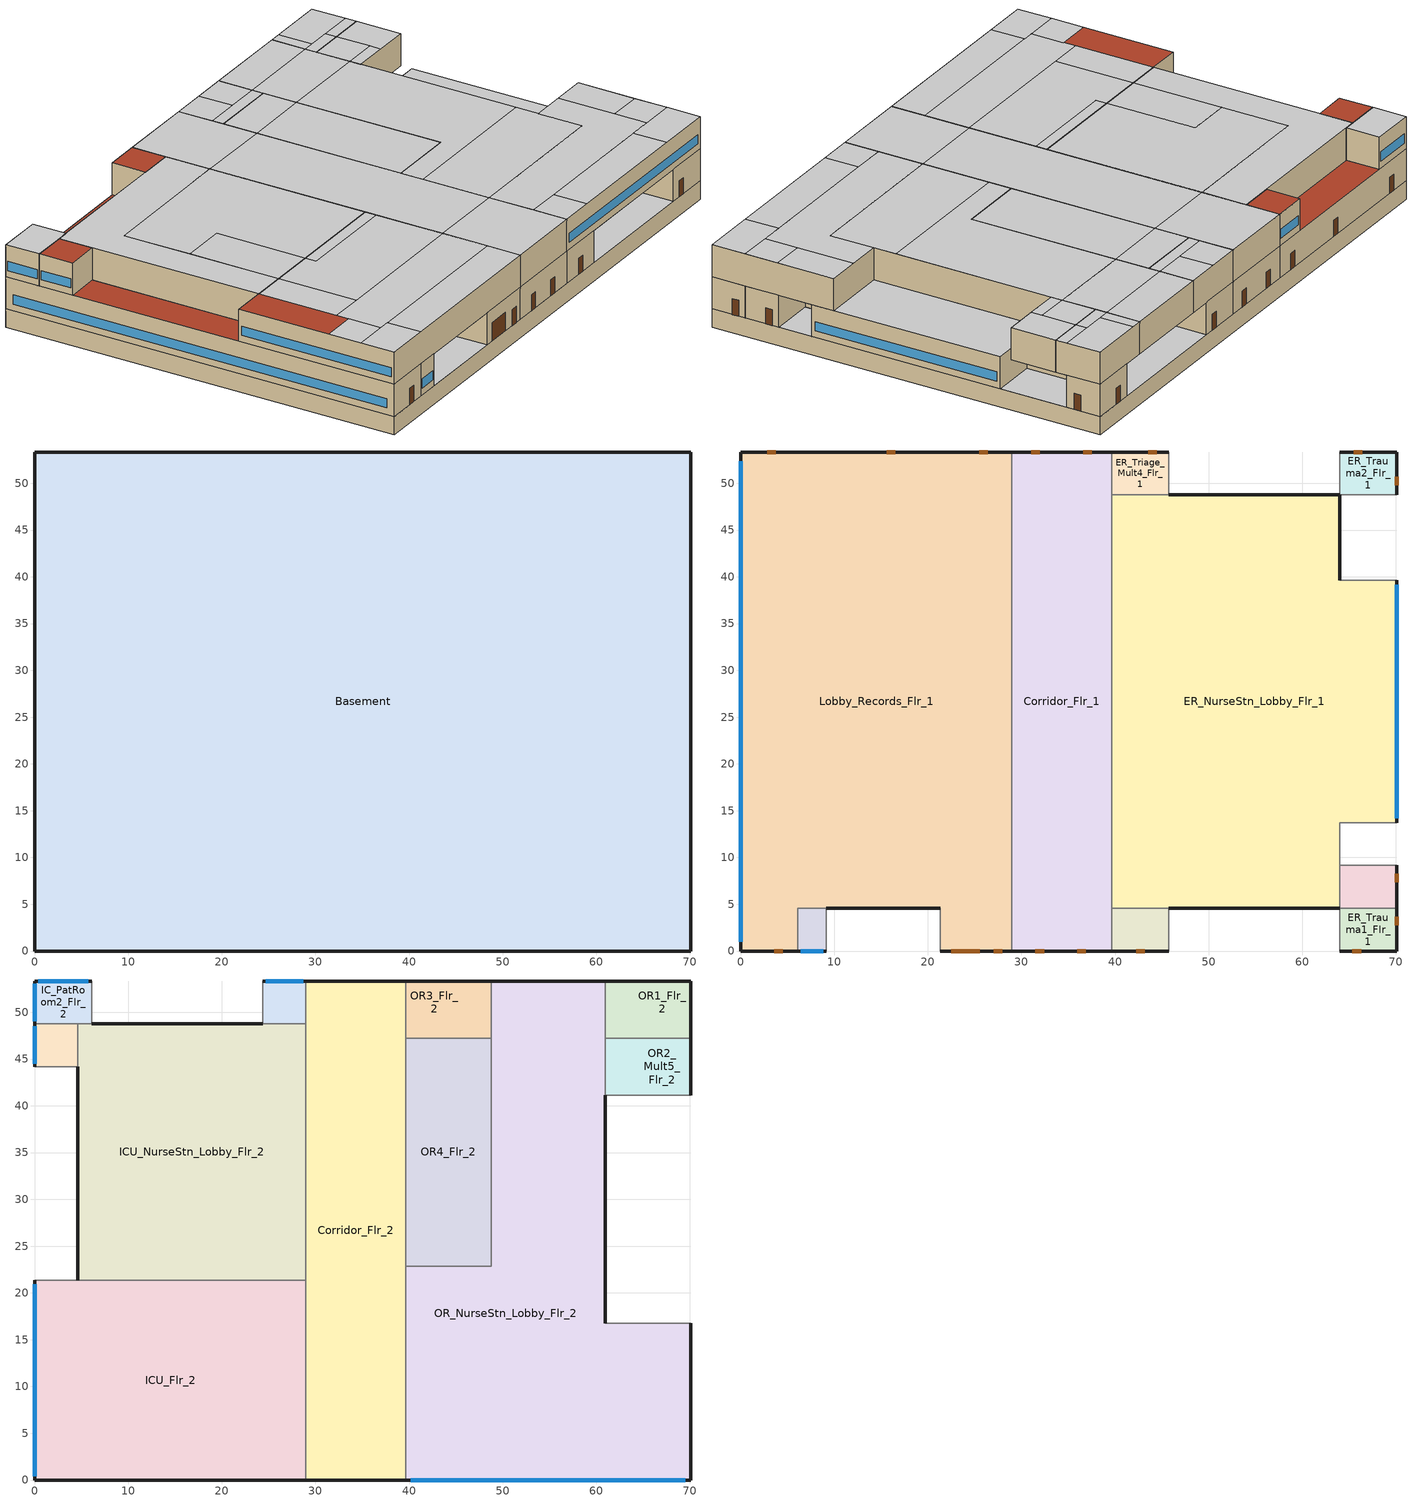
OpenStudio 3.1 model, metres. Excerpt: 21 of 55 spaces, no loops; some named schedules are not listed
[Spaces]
Basement
 floor ground (Basement Floor construction): 70.1,53.34 70.1,0 0,0 0,53.34 z-2.44
 wall ground (Basement Wall C-Factor 6.47 Height 2.44): 70.1,53.34 0,53.34 0,0 70.1,0 70.1,53.34 z-2.44:0
 ceiling adiabatic (Floor Adiabatic construction): 39.62,0 39.62,53.34 28.96,53.34 28.96,0 z0; 70.1,4.57 70.1,9.14 64.01,9.14 64.01,4.57 z0; 9.14,0 9.14,4.57 6.1,4.57 6.1,0 z0; 45.72,0 45.72,4.57 39.62,4.57 39.62,0 z0; 28.96,0 28.96,53.34 0,53.34 0,0 6.1,0 6.1,4.57 21.34,4.57 21.34,0 z0; 45.72,48.77 45.72,53.34 39.62,53.34 39.62,48.77 z0; 70.1,48.77 70.1,53.34 64.01,53.34 64.01,48.77 z0; 70.1,0 70.1,4.57 64.01,4.57 64.01,0 z0; 64.01,4.57 64.01,13.72 70.1,13.72 70.1,39.62 64.01,39.62 64.01,48.77 39.62,48.77 39.62,4.57 z0; 64.01,0 64.01,4.57 45.72,4.57 45.72,0 z0; 64.01,48.77 64.01,53.34 45.72,53.34 45.72,48.77 z0; 70.1,39.62 70.1,48.77 64.01,48.77 64.01,39.62 z0; 70.1,9.14 70.1,13.72 64.01,13.72 64.01,9.14 z0; 21.34,0 21.34,4.57 9.14,4.57 9.14,0 z0
ER_Exam3_Mult4_Flr_1
 floor adiabatic (Floor Adiabatic construction): 70.1,9.14 70.1,4.57 64.01,4.57 64.01,9.14 z0
 wall outside: 70.1,4.57 70.1,9.14 z0:4.27
 wall to ER_NurseStn_Lobby_Flr_1: 64.01,9.14 64.01,4.57 z0:4.27
 wall to ER_Trauma1_Flr_1: 64.01,4.57 70.1,4.57 z0:4.27
 wall adiabatic (Wall Adiabatic construction): 70.1,9.14 64.01,9.14 z0:4.27
 door: 70.1,7.36 70.1,8.27 z0:2.13
Corridor_Flr_1
 floor adiabatic (Floor Adiabatic construction): 39.62,53.34 39.62,0 28.96,0 28.96,53.34 z0
 wall outside: 28.96,0 39.62,0 / 39.62,53.34 28.96,53.34 z0:4.27
 wall to Lobby_Records_Flr_1: 28.96,53.34 28.96,15.24 28.96,0 z0:4.27
 wall to ER_Exam1_Mult4_Flr_1: 39.62,0 39.62,4.57 z0:4.27
 wall to ER_Triage_Mult4_Flr_1: 39.62,48.77 39.62,53.34 z0:4.27
 wall to ER_NurseStn_Lobby_Flr_1: 39.62,4.57 39.62,48.77 z0:4.27
 door: 31.5,0 32.41,0 / 35.95,0 36.87,0 / 37.53,53.34 36.62,53.34 / 31.97,53.34 31.05,53.34 z0:2.13
ER_NurseStn_Lobby_Flr_1
 floor adiabatic (Floor Adiabatic construction): 64.01,48.77 64.01,39.62 70.1,39.62 70.1,13.72 64.01,13.72 64.01,4.57 39.62,4.57 39.62,48.77 z0
 wall outside: 70.1,13.72 70.1,39.62 / 64.01,39.62 64.01,48.77 45.72,48.77 / 45.72,4.57 64.01,4.57 z0:4.27
 wall to ER_Triage_Mult4_Flr_1: 45.72,48.77 39.62,48.77 z0:4.27
 wall to ER_Exam1_Mult4_Flr_1: 39.62,4.57 45.72,4.57 z0:4.27
 wall adiabatic (Wall Adiabatic construction): 70.1,39.62 64.01,39.62 / 64.01,9.14 64.01,13.72 70.1,13.72 z0:4.27
 window: 70.1,14.2 70.1,39.14 z0.91:2.13
 ceiling adiabatic (Floor Adiabatic construction): 70.1,16.76 70.1,39.62 64.01,39.62 64.01,41.15 60.96,41.15 60.96,16.76 z4.27
ER_Trauma2_Flr_1
 floor adiabatic (Floor Adiabatic construction): 70.1,53.34 70.1,48.77 64.01,48.77 64.01,53.34 z0
 wall outside: 70.1,48.77 70.1,53.34 64.01,53.34 z0:4.27
 wall adiabatic (Wall Adiabatic construction): 64.01,53.34 64.01,48.77 70.1,48.77 z0:4.27
 door: 70.1,49.79 70.1,50.7 / 66.43,53.34 65.52,53.34 z0:2.13
ER_Exam1_Mult4_Flr_1
 floor adiabatic (Floor Adiabatic construction): 45.72,4.57 45.72,0 39.62,0 39.62,4.57 z0
 wall outside: 39.62,0 45.72,0 z0:4.27
 wall adiabatic (Wall Adiabatic construction): 45.72,0 45.72,4.57 z0:4.27
 door: 42.29,0 43.2,0 z0:2.13
Lobby_Records_Flr_1
 floor adiabatic (Floor Adiabatic construction): 28.96,53.34 28.96,0 21.34,0 21.34,4.57 6.1,4.57 6.1,0 0,0 0,53.34 z0
 wall outside: 28.96,53.34 0,53.34 0,0 6.1,0 / 21.34,0 28.96,0 / 9.14,4.57 21.34,4.57 z0:4.27
 wall to Office1_Mult4_Flr_1: 6.1,0 6.1,4.57 9.14,4.57 z0:4.27
 wall adiabatic (Wall Adiabatic construction): 21.34,4.57 21.34,0 z0:4.27
 window: 0,52.34 0,1 z0.91:2.13
 door: 3.59,0 4.5,0 / 27.05,0 27.97,0 / 26.37,53.34 25.46,53.34 / 16.51,53.34 15.59,53.34 / 3.75,53.34 2.84,53.34 z0:2.13; 22.48,0 25.53,0 z0:2.44
 roof outside: 24.38,48.77 24.38,53.34 6.1,53.34 6.1,48.77 z4.27; 4.57,21.34 4.57,44.2 0,44.2 0,21.34 z4.27
Office1_Mult4_Flr_1
 floor adiabatic (Floor Adiabatic construction): 9.14,4.57 9.14,0 6.1,0 6.1,4.57 z0
 wall outside: 6.1,0 9.14,0 z0:4.27
 wall adiabatic (Wall Adiabatic construction): 9.14,0 9.14,4.57 z0:4.27
 window: 6.41,0 8.84,0 z0.91:2.13
ER_Triage_Mult4_Flr_1
 floor adiabatic (Floor Adiabatic construction): 45.72,53.34 45.72,48.77 39.62,48.77 39.62,53.34 z0
 wall outside: 45.72,53.34 39.62,53.34 z0:4.27
 wall adiabatic (Wall Adiabatic construction): 45.72,48.77 45.72,53.34 z0:4.27
 door: 44.45,53.34 43.53,53.34 z0:2.13
ER_Trauma1_Flr_1
 floor adiabatic (Floor Adiabatic construction): 70.1,4.57 70.1,0 64.01,0 64.01,4.57 z0
 wall outside: 64.01,0 70.1,0 70.1,4.57 z0:4.27
 wall adiabatic (Wall Adiabatic construction): 64.01,4.57 64.01,0 z0:4.27
 door: 70.1,2.76 70.1,3.67 / 65.38,0 66.29,0 z0:2.13
IC_PatRoom2_Flr_2
 floor to Lobby_Records_Flr_1: 6.1,53.34 6.1,48.77 0,48.77 0,53.34 z4.27
 wall outside: 6.1,53.34 0,53.34 0,48.77 z4.27:8.54
 wall to ICU_NurseStn_Lobby_Flr_2: 4.57,48.77 6.1,48.77 z4.27:8.54
 wall adiabatic (Wall Adiabatic construction): 6.1,48.77 6.1,53.34 z4.27:8.54
 wall to IC_PatRoom3_Mult6_Flr_2: 0,48.77 4.57,48.77 z4.27:8.54
 window: 5.73,53.34 0.37,53.34 / 0,53.07 0,49.04 z5.18:6.4
 ceiling to PatRoom8_Flr_3: 6.1,48.77 6.1,53.34 0,53.34 0,48.77 z8.54
ICU_Flr_2
 floor to Office1_Mult4_Flr_1: 9.14,4.57 9.14,0 6.1,0 6.1,4.57 z4.27
 floor to Lobby_Records_Flr_1: 28.96,21.34 28.96,0 21.34,0 21.34,4.57 6.1,4.57 6.1,0 0,0 0,21.34 z4.27
 floor adiabatic (Floor Adiabatic construction): 21.34,4.57 21.34,0 9.14,0 9.14,4.57 z4.27
 wall outside: 0,21.34 0,0 28.96,0 z4.27:8.54
 wall to Corridor_Flr_2: 28.96,0 28.96,21.34 z4.27:8.54
 wall to ICU_NurseStn_Lobby_Flr_2: 28.96,21.34 4.57,21.34 z4.27:8.54
 wall adiabatic (Wall Adiabatic construction): 4.57,21.34 0,21.34 z4.27:8.54
 window: 0,20.94 0,0.4 z5.18:6.4
 ceiling to PatRoom6_Flr_3: 6.1,0 6.1,4.57 0,4.57 0,0 z8.54
 ceiling to Corridor_NW_Flr_3: 9.14,10.67 9.14,21.34 4.57,21.34 4.57,10.67 z8.54
 ceiling to Lab_Flr_3: 28.96,10.67 28.96,19.81 15.24,19.81 15.24,21.34 9.14,21.34 9.14,10.67 z8.54
 ceiling to NurseStn_Lobby_Flr_3: 28.96,19.81 28.96,21.34 15.24,21.34 15.24,19.81 z8.54
 ceiling to PatRoom7_Mult10_Flr_3: 4.57,4.57 4.57,8.99 0,8.99 0,4.57 z8.54
 ceiling to Corridor_SE_Flr_3: 28.96,4.57 28.96,10.67 4.57,10.67 4.57,4.57 z8.54
 ceiling adiabatic (Floor Adiabatic construction): 28.96,0 28.96,4.57 6.1,4.57 6.1,0 z8.54
 roof outside: 4.57,8.99 4.57,21.34 0,21.34 0,8.99 z8.54
OR_NurseStn_Lobby_Flr_2
 floor to ER_Exam3_Mult4_Flr_1: 70.1,9.14 70.1,4.57 64.01,4.57 64.01,9.14 z4.27
 floor to ER_Exam1_Mult4_Flr_1: 45.72,4.57 45.72,0 39.62,0 39.62,4.57 z4.27
 floor to ER_Trauma1_Flr_1: 70.1,4.57 70.1,0 64.01,0 64.01,4.57 z4.27
 floor to ER_NurseStn_Lobby_Flr_1: 60.96,48.77 60.96,16.76 70.1,16.76 70.1,13.72 64.01,13.72 64.01,4.57 39.62,4.57 39.62,22.86 48.77,22.86 48.77,48.77 z4.27
 floor adiabatic (Floor Adiabatic construction): 60.96,53.34 60.96,48.77 48.77,48.77 48.77,53.34 z4.27; 64.01,4.57 64.01,0 45.72,0 45.72,4.57 z4.27; 70.1,13.72 70.1,9.14 64.01,9.14 64.01,13.72 z4.27
 wall outside: 60.96,53.34 48.77,53.34 / 39.62,0 70.1,0 70.1,16.76 / 60.96,16.76 60.96,41.15 z4.27:8.54
 wall to OR4_Flr_2: 48.77,47.24 48.77,22.86 39.62,22.86 z4.27:8.54
 wall to Corridor_Flr_2: 39.62,22.86 39.62,0 z4.27:8.54
 wall adiabatic (Wall Adiabatic construction): 70.1,16.76 60.96,16.76 z4.27:8.54
 wall to OR1_Flr_2: 60.96,47.24 60.96,53.34 z4.27:8.54
 wall to OR2_Mult5_Flr_2: 60.96,41.15 60.96,47.24 z4.27:8.54
 wall to OR3_Flr_2: 48.77,53.34 48.77,47.24 z4.27:8.54
 window: 40.2,0 69.53,0 z5.18:6.4
 ceiling to PatRoom3_Mult10_Flr_3: 70.1,4.57 70.1,8.99 65.53,8.99 65.53,4.57 z8.54
 ceiling to Corridor_NW_Flr_3: 60.96,42.67 60.96,48.77 48.77,48.77 48.77,42.67 z8.54
 ceiling adiabatic (Floor Adiabatic construction): 60.96,48.77 60.96,53.34 48.77,53.34 48.77,48.77 z8.54; 62.48,0 62.48,4.57 44.2,4.57 44.2,0 z8.54; 70.1,8.99 70.1,16.76 65.53,16.76 65.53,8.99 z8.54
 ceiling to PatRoom1_Mult10_Flr_3: 44.2,0 44.2,4.57 39.62,4.57 39.62,0 z8.54
 ceiling to PhysTherapy_Flr_3: 60.96,19.81 60.96,42.67 48.77,42.67 48.77,22.86 39.62,22.86 39.62,19.81 z8.54
 ceiling to PatRoom2_Flr_3: 70.1,0 70.1,4.57 62.48,4.57 62.48,0 z8.54
 ceiling to Corridor_SE_Flr_3: 65.53,4.57 65.53,16.76 60.96,16.76 60.96,10.67 39.62,10.67 39.62,4.57 z8.54
 ceiling to NurseStn_Lobby_Flr_3: 60.96,10.67 60.96,19.81 39.62,19.81 39.62,10.67 z8.54
Corridor_Flr_2
 floor to Corridor_Flr_1: 39.62,53.34 39.62,0 28.96,0 28.96,53.34 z4.27
 wall outside: 28.96,0 39.62,0 / 39.62,53.34 28.96,53.34 z4.27:8.54
 wall to OR4_Flr_2: 39.62,22.86 39.62,47.24 z4.27:8.54
 wall to IC_PatRoom1_Mult5_Flr_2: 28.96,53.34 28.96,48.77 z4.27:8.54
 wall to OR3_Flr_2: 39.62,47.24 39.62,53.34 z4.27:8.54
 wall to ICU_NurseStn_Lobby_Flr_2: 28.96,48.77 28.96,21.34 z4.27:8.54
 ceiling to Corridor_NW_Flr_3: 39.62,42.67 39.62,53.34 28.96,53.34 28.96,42.67 z8.54
 ceiling to Corridor_SE_Flr_3: 39.62,0 39.62,10.67 28.96,10.67 28.96,0 z8.54
 ceiling to NurseStn_Lobby_Flr_3: 39.62,10.67 39.62,42.67 28.96,42.67 28.96,10.67 z8.54
OR2_Mult5_Flr_2
 floor to ER_NurseStn_Lobby_Flr_1: 64.01,47.24 64.01,41.15 60.96,41.15 60.96,47.24 z4.27
 floor adiabatic (Floor Adiabatic construction): 70.1,47.24 70.1,41.15 64.01,41.15 64.01,47.24 z4.27
 wall outside: 70.1,41.15 70.1,47.24 z4.27:8.54
 wall adiabatic (Wall Adiabatic construction): 60.96,41.15 70.1,41.15 z4.27:8.54
 wall to OR1_Flr_2: 70.1,47.24 60.96,47.24 z4.27:8.54
 ceiling to Corridor_NW_Flr_3: 65.53,42.67 65.53,47.24 60.96,47.24 60.96,42.67 z8.54
 ceiling to Corridor_SE_Flr_3: 65.53,41.15 65.53,42.67 60.96,42.67 60.96,41.15 z8.54
 ceiling adiabatic (Floor Adiabatic construction): 70.1,41.15 70.1,47.24 65.53,47.24 65.53,41.15 z8.54
ICU_NurseStn_Lobby_Flr_2
 floor to Lobby_Records_Flr_1: 28.96,48.77 28.96,21.34 4.57,21.34 4.57,48.77 z4.27
 wall outside: 24.38,48.77 6.1,48.77 / 4.57,44.2 4.57,21.34 z4.27:8.54
 wall to IC_PatRoom3_Mult6_Flr_2: 4.57,48.77 4.57,44.2 z4.27:8.54
 wall to IC_PatRoom1_Mult5_Flr_2: 28.96,48.77 24.38,48.77 z4.27:8.54
 ceiling to Corridor_NW_Flr_3: 9.14,21.34 9.14,42.67 28.96,42.67 28.96,48.77 4.57,48.77 4.57,21.34 z8.54
 ceiling to Lab_Flr_3: 15.24,21.34 15.24,33.53 9.14,33.53 9.14,21.34 z8.54
 ceiling to NurseStn_Lobby_Flr_3: 28.96,21.34 28.96,42.67 9.14,42.67 9.14,33.53 15.24,33.53 15.24,21.34 z8.54
OR3_Flr_2
 floor to ER_Triage_Mult4_Flr_1: 45.72,53.34 45.72,48.77 39.62,48.77 39.62,53.34 z4.27
 floor to ER_NurseStn_Lobby_Flr_1: 48.77,48.77 48.77,47.24 39.62,47.24 39.62,48.77 z4.27
 floor adiabatic (Floor Adiabatic construction): 48.77,53.34 48.77,48.77 45.72,48.77 45.72,53.34 z4.27
 wall outside: 48.77,53.34 39.62,53.34 z4.27:8.54
 wall to OR4_Flr_2: 39.62,47.24 48.77,47.24 z4.27:8.54
 ceiling to PatRoom5_Mult10_Flr_3: 44.2,48.77 44.2,53.34 39.62,53.34 39.62,48.77 z8.54
 ceiling to Corridor_NW_Flr_3: 48.77,47.24 48.77,48.77 39.62,48.77 39.62,47.24 z8.54
 ceiling adiabatic (Floor Adiabatic construction): 48.77,48.77 48.77,53.34 44.2,53.34 44.2,48.77 z8.54
OR4_Flr_2
 floor to ER_NurseStn_Lobby_Flr_1: 48.77,47.24 48.77,22.86 39.62,22.86 39.62,47.24 z4.27
 ceiling to Corridor_NW_Flr_3: 48.77,42.67 48.77,47.24 39.62,47.24 39.62,42.67 z8.54
 ceiling to PhysTherapy_Flr_3: 48.77,22.86 48.77,42.67 39.62,42.67 39.62,22.86 z8.54
IC_PatRoom3_Mult6_Flr_2
 floor to Lobby_Records_Flr_1: 4.57,48.77 4.57,44.2 0,44.2 0,48.77 z4.27
 wall outside: 0,48.77 0,44.2 z4.27:8.54
 wall adiabatic (Wall Adiabatic construction): 0,44.2 4.57,44.2 z4.27:8.54
 window: 0,48.49 0,44.47 z5.18:6.4
 roof outside: 4.57,44.2 4.57,48.77 0,48.77 0,44.2 z8.54
OR1_Flr_2
 floor to ER_Trauma2_Flr_1: 70.1,53.34 70.1,48.77 64.01,48.77 64.01,53.34 z4.27
 floor to ER_NurseStn_Lobby_Flr_1: 64.01,48.77 64.01,47.24 60.96,47.24 60.96,48.77 z4.27
 floor adiabatic (Floor Adiabatic construction): 64.01,53.34 64.01,48.77 60.96,48.77 60.96,53.34 z4.27; 70.1,48.77 70.1,47.24 64.01,47.24 64.01,48.77 z4.27
 wall outside: 70.1,47.24 70.1,53.34 60.96,53.34 z4.27:8.54
 ceiling to Corridor_NW_Flr_3: 65.53,47.24 65.53,48.77 60.96,48.77 60.96,47.24 z8.54
 ceiling to PatRoom4_Flr_3: 70.1,48.77 70.1,53.34 62.48,53.34 62.48,48.77 z8.54
 ceiling adiabatic (Floor Adiabatic construction): 70.1,47.24 70.1,48.77 65.53,48.77 65.53,47.24 z8.54; 62.48,48.77 62.48,53.34 60.96,53.34 60.96,48.77 z8.54
IC_PatRoom1_Mult5_Flr_2
 floor to Lobby_Records_Flr_1: 28.96,53.34 28.96,48.77 24.38,48.77 24.38,53.34 z4.27
 wall outside: 28.96,53.34 24.38,53.34 z4.27:8.54
 wall adiabatic (Wall Adiabatic construction): 24.38,53.34 24.38,48.77 z4.27:8.54
 window: 28.68,53.34 24.66,53.34 z5.18:6.4
 roof outside: 28.96,48.77 28.96,53.34 24.38,53.34 24.38,48.77 z8.54
[ClimateZones]
Climate Zone Institution Name 1=ASHRAE; Climate Zone Document Name 1=ANSI/ASHRAE Standard 169; Climate Zone Document Year 1=2006; Climate Zone Value 1=2A
[Building]
-Hospital-ASHRAE 169-2013-2A created: 2021-08-23 21:15:38 +0000: Default Construction Set=90.1-2010 - Hospital - ASHRAE 169-2013-2A; Standards Number of Stories=6; Standards Number of Above Ground Stories=5; Standards Building Type=Hospital
[Site]
Tampa-MacDill AFB_FL_USA: Latitude {deg}=27.85; Longitude {deg}=-82.52; Time Zone {hr}=-5; Elevation {m}=8; Terrain=City
[Site:WaterMainsTemperature]
Calculation Method=Correlation; Annual Average Outdoor Air Temperature {C}=21.85; Maximum Difference In Monthly Average Outdoor Air Temperatures {deltaC}=14.3
[SizingPeriod:DesignDay] Barometric Pressure {Pa}=101229; Sky Clearness=0; Rain Indicator=0; Snow Indicator=0; Day of Month=21; Daylight Saving Time Indicator=0; Humidity Indicating Type=Wetbulb; Dry-Bulb Temperature Range Modifier Type=DefaultMultipliers
Name | Maximum Dry-Bulb Temperature {C} | Daily Dry-Bulb Temperature Range {deltaC} | Humidity Indicating Conditions at Maximum Dry-Bulb | Wind Speed {m/s} | Wind Direction {deg} | Month | Day Type | Solar Model Indicator | ASHRAE Taub | ASHRAE Taud
Tampa-MacDill.AFB_FL_USA Ann Clg .4% Condns DB=>MWB | 33.9 | 7.9 | 25.1 | 3.1 | 270 | 8 | SummerDesignDay | ASHRAETau | 0.491 | 2.016
Tampa-MacDill.AFB_FL_USA Ann Htg 99.6% Condns DB | 4.6 | 0 | 4.6 | 2.5 | 10 | 1 | WinterDesignDay | ASHRAEClearSky
[Site:GroundTemperature:FCfactorMethod]
January Ground Temperature {C}=24.2; February Ground Temperature {C}=18.9; March Ground Temperature {C}=15.7; April Ground Temperature {C}=13.6; May Ground Temperature {C}=15.5; June Ground Temperature {C}=17.1; July Ground Temperature {C}=21.2; August Ground Temperature {C}=26.9; September Ground Temperature {C}=27.6; October Ground Temperature {C}=27.9; November Ground Temperature {C}=27.4; December Ground Temperature {C}=26.2
[Material:NoMass] Thermal Absorptance=0.9; Solar Absorptance=0.7
Name | Roughness | Thermal Resistance {m2-K/W} | Visible Absorptance
CP02 CARPET PAD; CP02 CARPET PAD 1 | VeryRough | 0.21648 | 0.8
Nonres_Floor_Insulation | MediumSmooth | 2.88292 | 0.7
Typical Insulation R-6.78 | Smooth | 1.19347 | 0.7
Typical Carpet Pad | Smooth | 0.21648 | 0.8
Typical Insulation R-4.23 | Smooth | 0.745657 | 0.7
Typical Insulation R-19.72 | Smooth | 3.4722 | 0.7
Typical Insulation R-0.58 | Smooth | 0.101875 | 0.7
Typical Insulation R-0.01 | Smooth | 0.001 | 0.7
[Material]
Name | Roughness | Thickness {m} | Conductivity {W/m-K} | Density {kg/m3} | Specific Heat {J/kg-K} | Thermal Absorptance | Solar Absorptance | Visible Absorptance
100mm Normalweight concrete floor | MediumSmooth | 0.1016 | 2.31 | 2322 | 832
G01 13mm gypsum board | Smooth | 0.0127 | 0.16 | 800 | 1090 | 0.9 | 0.7 | 0.5
M10 200mm concrete block basement wall | MediumRough | 0.2032 | 1.326 | 1842 | 912
4 in. Normalweight Concrete Floor | MediumRough | 0.1016 | 2.31 | 2322 | 832 | 0.9 | 0.7 | 0.7
1IN Stucco | Smooth | 0.0253 | 0.6918 | 1858 | 837 | 0.9 | 0.7 | 0.92
8IN CONCRETE HW RefBldg | Rough | 0.2032 | 1.311 | 2240 | 836.8 | 0.9 | 0.7 | 0.7
1/2IN Gypsum | Smooth | 0.0127 | 0.16 | 784.9 | 830 | 0.9 | 0.4 | 0.4
Roof Membrane - Highly Reflective | VeryRough | 0.0095 | 0.16 | 1121.29 | 1460 | 0.75 | 0.45 | 0.7
Metal Roof Surface; F08 Metal surface | Smooth | 0.0008 | 45.28 | 7824 | 500 | 0.9 | 0.7 | 0.7
6 in. Normalweight Concrete Floor | MediumRough | 0.1524 | 2.31 | 2322 | 832 | 0.9 | 0.7 | 0.7
8 in. Concrete Block Basement Wall | MediumRough | 0.2032 | 1.326 | 1842 | 912 | 0.9 | 0.7 | 0.7
G05 25mm wood | MediumSmooth | 0.0254 | 0.15 | 608 | 1630 | 0.9 | 0.5 | 0.5
Std Wood 6inch | MediumSmooth | 0.15 | 0.12 | 540 | 1210 | 0.9 | 0.7 | 0.7
[Construction]
Floor Adiabatic construction: CP02 CARPET PAD, 100mm Normalweight concrete floor, Nonres_Floor_Insulation
Wall Adiabatic construction; Typical Interior Wall: G01 13mm gypsum board, G01 13mm gypsum board
Basement Floor construction: M10 200mm concrete block basement wall, CP02 CARPET PAD 1
Typical Insulated Exterior Mass Floor R-9.35: Typical Insulation R-6.78, 4 in. Normalweight Concrete Floor, Typical Carpet Pad
Typical Insulated Exterior Mass Wall R-6.62: 1IN Stucco, 8IN CONCRETE HW RefBldg, Typical Insulation R-4.23, 1/2IN Gypsum
Typical IEAD Roof - Highly Reflective R-20.83: Roof Membrane - Highly Reflective, Typical Insulation R-19.72, Metal Roof Surface
Typical Interior Floor: 100mm Normalweight concrete floor, CP02 CARPET PAD
Typical Interior Ceiling: CP02 CARPET PAD, 100mm Normalweight concrete floor
Typical Insulated Carpeted 6in Slab Floor: 6 in. Normalweight Concrete Floor, Typical Carpet Pad
Typical Insulated Basement Mass Wall: 8 in. Concrete Block Basement Wall
U 0.72 SHGC 0.25 Sgl Ref-B-M Tint 6mm: REF B TINT MID 6MM
Typical Insulated Metal Door R-1.43: F08 Metal surface, Typical Insulation R-0.58
U 0.88 SHGC 0.16 Sgl Ref-A-L Clr 6mm: REF A CLEAR LO 6MM
Typical Overhead Door R-0.86: Typical Insulation R-0.01
U 1.98 SHGC 0.36 Sgl Ref-B-H Clr 6mm: REF B CLEAR HI 6MM
Typical Interior Window: Clear 3mm
Typical Interior Door; Typical Interior Partition: G05 25mm wood
InteriorFurnishings: Std Wood 6inch
[Construction:CfactorUndergroundWall]
Basement Wall C-Factor 6.47 Height 2.44: C-Factor {W/m2-K}=6.47322; Height {m}=2.439
[DefaultConstructionSet]
90.1-2010 - Hospital - ASHRAE 169-2013-2A: Default Exterior Surface Constructions=Default Surface Constructions 1; Default Interior Surface Constructions=Default Surface Constructions 2; Default Ground Contact Surface Constructions=Default Surface Constructions 3; Default Exterior SubSurface Constructions=Default Sub Surface Constructions 1; Default Interior SubSurface Constructions=Default Sub Surface Constructions 2; Interior Partition Construction=Typical Interior Partition
[DefaultSurfaceConstructions]
Name | Floor Construction | Wall Construction | Roof Ceiling Construction
Default Surface Constructions 1 | Typical Insulated Exterior Mass Floor R-9.35 | Typical Insulated Exterior Mass Wall R-6.62 | Typical IEAD Roof - Highly Reflective R-20.83
Default Surface Constructions 2 | Typical Interior Floor | Typical Interior Wall | Typical Interior Ceiling
Default Surface Constructions 3 | Typical Insulated Carpeted 6in Slab Floor | Typical Insulated Basement Mass Wall
[DefaultSubSurfaceConstructions]
Name | Fixed Window Construction | Operable Window Construction | Door Construction | Glass Door Construction | Overhead Door Construction | Skylight Construction | Tubular Daylight Dome Construction | Tubular Daylight Diffuser Construction
Default Sub Surface Constructions 1 | U 0.72 SHGC 0.25 Sgl Ref-B-M Tint 6mm | U 0.72 SHGC 0.25 Sgl Ref-B-M Tint 6mm | Typical Insulated Metal Door R-1.43 | U 0.88 SHGC 0.16 Sgl Ref-A-L Clr 6mm | Typical Overhead Door R-0.86 | U 1.98 SHGC 0.36 Sgl Ref-B-H Clr 6mm | Typical Interior Window | Typical Interior Window
Default Sub Surface Constructions 2 | Typical Interior Window | Typical Interior Window | Typical Interior Door
[WindowMaterial:Glazing] Optical Data Type=SpectralAverage; Infrared Transmittance at Normal Incidence=0; Front Side Infrared Hemispherical Emissivity=0.84; Conductivity {W/m-K}=0.9; Dirt Correction Factor for Solar and Visible Transmittance=1; Solar Diffusing=No
Name | Thickness {m} | Solar Transmittance at Normal Incidence | Front Side Solar Reflectance at Normal Incidence | Back Side Solar Reflectance at Normal Incidence | Visible Transmittance at Normal Incidence | Front Side Visible Reflectance at Normal Incidence | Back Side Visible Reflectance at Normal Incidence | Back Side Infrared Hemispherical Emissivity
REF B TINT MID 6MM | 0.006 | 0.1 | 0.11 | 0.41 | 0.13 | 0.1 | 0.32 | 0.45
REF A CLEAR LO 6MM | 0.006 | 0.066 | 0.341 | 0.493 | 0.08 | 0.41 | 0.37 | 0.4
REF B CLEAR HI 6MM | 0.006 | 0.24 | 0.16 | 0.32 | 0.3 | 0.16 | 0.29 | 0.6
Clear 3mm | 0.003 | 0.837 | 0.075 | 0.075 | 0.898 | 0.081 | 0.081 | 0.84
[Space] Part of Total Floor Area=Yes
Name | Space Type | Building Story | Thermal Zone
ER_Exam3_Mult4_Flr_1 | Hospital ER_Exam | Building Story 2 | ER_Exam3_Mult4_Flr_1 ZN
IC_PatRoom2_Flr_2 | Hospital ICU_PatRm | Building Story 3 | IC_PatRoom2_Flr_2 ZN
ER_Trauma1_Flr_1 | Hospital ER_Trauma | Building Story 2 | ER_Trauma1_Flr_1 ZN
Corridor_Flr_1 | Hospital Corridor | Building Story 2 | Corridor_Flr_1 ZN
ER_NurseStn_Lobby_Flr_1 | Hospital ER_NurseStn | Building Story 2 | ER_NurseStn_Lobby_Flr_1 ZN
ICU_Flr_2 | Hospital ICU_Open | Building Story 3 | ICU_Flr_2 ZN
OR_NurseStn_Lobby_Flr_2 | Hospital NurseStn | Building Story 3 | OR_NurseStn_Lobby_Flr_2 ZN
Corridor_Flr_2 | Hospital Corridor | Building Story 3 | Corridor_Flr_2 ZN
ER_Trauma2_Flr_1 | Hospital ER_Trauma | Building Story 2 | ER_Trauma2_Flr_1 ZN
ER_Exam1_Mult4_Flr_1 | Hospital ER_Exam | Building Story 2 | ER_Exam1_Mult4_Flr_1 ZN
IC_PatRoom3_Mult6_Flr_2 | Hospital ICU_PatRm | Building Story 3 | IC_PatRoom3_Mult6_Flr_2 ZN
Lobby_Records_Flr_1 | Hospital Lobby | Building Story 2 | Lobby_Records_Flr_1 ZN
Office1_Mult4_Flr_1 | Hospital Office | Building Story 2 | Office1_Mult4_Flr_1 ZN
Basement | Hospital Basement | Building Story 1 | Basement ZN
OR4_Flr_2 | Hospital OR | Building Story 3 | OR4_Flr_2 ZN
OR2_Mult5_Flr_2 | Hospital OR | Building Story 3 | OR2_Mult5_Flr_2 ZN
ICU_NurseStn_Lobby_Flr_2 | Hospital ICU_NurseStn | Building Story 3 | ICU_NurseStn_Lobby_Flr_2 ZN
OR3_Flr_2 | Hospital OR | Building Story 3 | OR3_Flr_2 ZN
OR1_Flr_2 | Hospital OR | Building Story 3 | OR1_Flr_2 ZN
ER_Triage_Mult4_Flr_1 | Hospital ER_Triage | Building Story 2 | ER_Triage_Mult4_Flr_1 ZN
IC_PatRoom1_Mult5_Flr_2 | Hospital ICU_PatRm | Building Story 3 | IC_PatRoom1_Mult5_Flr_2 ZN
[BuildingStory]
Name | Nominal Z Coordinate {m}
Building Story 1 | -2.439
Building Story 2 | 0
Building Story 3 | 4.2683
[SpaceType] Standards Building Type=Hospital
Name | Default Schedule Set | Design Specification Outdoor Air Object | Standards Space Type
Hospital Corridor | Hospital Corridor Schedule Set | Hospital Corridor Ventilation | Corridor
Hospital ER_Exam | Hospital ER_Exam Schedule Set | Hospital ER_Exam Ventilation | ER_Exam
Hospital ER_NurseStn | Hospital ER_NurseStn Schedule Set | Hospital ER_NurseStn Ventilation | ER_NurseStn
Hospital ER_Trauma | Hospital ER_Trauma Schedule Set | Hospital ER_Trauma Ventilation | ER_Trauma
Hospital ER_Triage | Hospital ER_Triage Schedule Set | Hospital ER_Triage Ventilation | ER_Triage
Hospital ICU_NurseStn | Hospital ICU_NurseStn Schedule Set | Hospital ICU_NurseStn Ventilation | ICU_NurseStn
Hospital ICU_Open | Hospital ICU_Open Schedule Set | Hospital ICU_Open Ventilation | ICU_Open
Hospital ICU_PatRm | Hospital ICU_PatRm Schedule Set | Hospital ICU_PatRm Ventilation | ICU_PatRm
Hospital Lobby | Hospital Lobby Schedule Set | Hospital Lobby Ventilation | Lobby
Hospital NurseStn | Hospital NurseStn Schedule Set | Hospital NurseStn Ventilation | NurseStn
Hospital OR | Hospital OR Schedule Set | Hospital OR Ventilation | OR
Hospital Office | Hospital Office Schedule Set | Hospital Office Ventilation | Office
Hospital Basement | Hospital Basement Schedule Set | Hospital Basement Ventilation | Basement
[People:Definition] Number of People Calculation Method=People/Area; Fraction Radiant=0.3
Name | People per Space Floor Area {person/m2}
Hospital Basement People Definition | 0.0269098
Hospital Corridor People Definition | 0.0107639
Hospital ER_Exam People Definition; Hospital ER_Trauma People Definition; Hospital ER_Triage People Definition | 0.215278
Hospital ER_NurseStn People Definition; Hospital ICU_NurseStn People Definition; Hospital Lobby People Definition; Hospital NurseStn People Definition | 0.0143483
Hospital ICU_Open People Definition; Hospital ICU_PatRm People Definition; Hospital OR People Definition | 0.0538196
Hospital Office People Definition | 0.0753474
[People] Work Efficiency Schedule=Work Efficiency Schedule; Clothing Insulation Schedule=Clothing Schedule; Air Velocity Schedule=Air Velocity Schedule; Multiplier=1
Name | People Definition | Space or SpaceType
Hospital Basement People | Hospital Basement People Definition | Hospital Basement
Hospital Corridor People | Hospital Corridor People Definition | Hospital Corridor
Hospital ER_Exam People | Hospital ER_Exam People Definition | Hospital ER_Exam
Hospital ER_NurseStn People | Hospital ER_NurseStn People Definition | Hospital ER_NurseStn
Hospital ER_Trauma People | Hospital ER_Trauma People Definition | Hospital ER_Trauma
Hospital ER_Triage People | Hospital ER_Triage People Definition | Hospital ER_Triage
Hospital ICU_NurseStn People | Hospital ICU_NurseStn People Definition | Hospital ICU_NurseStn
Hospital ICU_Open People | Hospital ICU_Open People Definition | Hospital ICU_Open
Hospital ICU_PatRm People | Hospital ICU_PatRm People Definition | Hospital ICU_PatRm
Hospital Lobby People | Hospital Lobby People Definition | Hospital Lobby
Hospital NurseStn People | Hospital NurseStn People Definition | Hospital NurseStn
Hospital Office People | Hospital Office People Definition | Hospital Office
Hospital OR People | Hospital OR People Definition | Hospital OR
[Lights:Definition] Design Level Calculation Method=Watts/Area; Fraction Radiant=0.7; Fraction Visible=0.2; Return Air Fraction=0
Name | Watts per Space Floor Area {W/m2}
Hospital Basement Lights Definition; Hospital Lobby Lights Definition | 9.68752
Hospital Corridor Lights Definition | 9.57988
Hospital ER_Exam Lights Definition; Hospital ER_Trauma Lights Definition; Hospital ER_Triage Lights Definition | 24.3264
Hospital ER_NurseStn Lights Definition; Hospital ICU_NurseStn Lights Definition; Hospital NurseStn Lights Definition | 9.3646
Hospital ICU_Open Lights Definition | 12.3785
Hospital ICU_PatRm Lights Definition | 6.67362
Hospital Office Lights Definition | 10.7639
Hospital OR Lights Definition | 20.3438
[Lights] Fraction Replaceable=1
Name | Lights Definition | Space or SpaceType
Hospital Basement Lights | Hospital Basement Lights Definition | Hospital Basement
Hospital Corridor Lights | Hospital Corridor Lights Definition | Hospital Corridor
Hospital ER_Exam Lights | Hospital ER_Exam Lights Definition | Hospital ER_Exam
Hospital ER_NurseStn Lights | Hospital ER_NurseStn Lights Definition | Hospital ER_NurseStn
Hospital ER_Trauma Lights | Hospital ER_Trauma Lights Definition | Hospital ER_Trauma
Hospital ER_Triage Lights | Hospital ER_Triage Lights Definition | Hospital ER_Triage
Hospital ICU_NurseStn Lights | Hospital ICU_NurseStn Lights Definition | Hospital ICU_NurseStn
Hospital ICU_Open Lights | Hospital ICU_Open Lights Definition | Hospital ICU_Open
Hospital ICU_PatRm Lights | Hospital ICU_PatRm Lights Definition | Hospital ICU_PatRm
Hospital Lobby Lights | Hospital Lobby Lights Definition | Hospital Lobby
Hospital NurseStn Lights | Hospital NurseStn Lights Definition | Hospital NurseStn
Hospital Office Lights | Hospital Office Lights Definition | Hospital Office
Hospital OR Lights | Hospital OR Lights Definition | Hospital OR
[ElectricEquipment:Definition] Design Level Calculation Method=Watts/Area; Fraction Latent=0; Fraction Radiant=0.5; Fraction Lost=0
Name | Watts per Space Floor Area {W/m2}
Hospital Basement Elec Equip Definition | 8.07293
Hospital ER_Exam Elec Equip Definition | 16.1459
Hospital ER_NurseStn Elec Equip Definition | 14.6389
Hospital ER_Trauma Elec Equip Definition; Hospital OR Elec Equip Definition | 43.0556
Hospital ER_Triage Elec Equip Definition; Hospital ICU_NurseStn Elec Equip Definition | 21.5278
Hospital ICU_Open Elec Equip Definition; Hospital ICU_PatRm Elec Equip Definition | 32.2917
Hospital Lobby Elec Equip Definition | 1.07639
Hospital NurseStn Elec Equip Definition | 11.1945
Hospital Office Elec Equip Definition | 10.7639
[ElectricEquipment]
Name | Electric Equipment Definition | Space or SpaceType
Hospital Basement Elec Equip | Hospital Basement Elec Equip Definition | Hospital Basement
Hospital ER_Exam Elec Equip | Hospital ER_Exam Elec Equip Definition | Hospital ER_Exam
Hospital ER_NurseStn Elec Equip | Hospital ER_NurseStn Elec Equip Definition | Hospital ER_NurseStn
Hospital ER_Trauma Elec Equip | Hospital ER_Trauma Elec Equip Definition | Hospital ER_Trauma
Hospital ER_Triage Elec Equip | Hospital ER_Triage Elec Equip Definition | Hospital ER_Triage
Hospital ICU_NurseStn Elec Equip | Hospital ICU_NurseStn Elec Equip Definition | Hospital ICU_NurseStn
Hospital ICU_Open Elec Equip | Hospital ICU_Open Elec Equip Definition | Hospital ICU_Open
Hospital ICU_PatRm Elec Equip | Hospital ICU_PatRm Elec Equip Definition | Hospital ICU_PatRm
Hospital Lobby Elec Equip | Hospital Lobby Elec Equip Definition | Hospital Lobby
Hospital NurseStn Elec Equip | Hospital NurseStn Elec Equip Definition | Hospital NurseStn
Hospital Office Elec Equip | Hospital Office Elec Equip Definition | Hospital Office
Hospital OR Elec Equip | Hospital OR Elec Equip Definition | Hospital OR
[DesignSpecification:OutdoorAir] Outdoor Air Method=Sum
Hospital Basement Ventilation: Outdoor Air Flow per Floor Area {m3/s-m2}=0.000368275
Hospital Corridor Ventilation: Outdoor Air Flow per Floor Area {m3/s-m2}=0.0003048
Hospital ER_Exam Ventilation; Hospital ER_Trauma Ventilation; Hospital ER_Triage Ventilation; Hospital ICU_Open Ventilation; Hospital ICU_PatRm Ventilation: Outdoor Air Flow Air Changes per Hour {1/hr}=2
Hospital ER_NurseStn Ventilation; Hospital ICU_NurseStn Ventilation; Hospital Lobby Ventilation; Hospital NurseStn Ventilation; Hospital Office Ventilation: Outdoor Air Flow per Floor Area {m3/s-m2}=0.0003048; Outdoor Air Flow per Person {m3/s-person}=0.00235974
Hospital OR Ventilation: Outdoor Air Flow Air Changes per Hour {1/hr}=3
[DefaultScheduleSet] People Activity Level Schedule=Hospital ACTIVITY_SCH; Infiltration Schedule=Hospital INFIL_SCH_PNNL
Name | Number of People Schedule | Lighting Schedule | Electric Equipment Schedule
Hospital Basement Schedule Set | Hospital BLDG_OCC_SCH | Hospital BLDG_LIGHT_OFFICE_BSMT_SCH | Hospital BLDG_EQUIP_SCH
Hospital Corridor Schedule Set | Hospital BLDG_OCC_EXTD_SCH | Hospital BLDG_LIGHT_CORRIDOR_SCH | Hospital BLDG_EQUIP_SCH
Hospital ER_Exam Schedule Set; Hospital ER_Trauma Schedule Set; Hospital ER_Triage Schedule Set; Hospital ICU_NurseStn Schedule Set; Hospital ICU_Open Schedule Set; Hospital ICU_PatRm Schedule Set | Hospital BLDG_OCC_EXTD_SCH | Hospital BLDG_LIGHT_EXTD_SCH | Hospital BLDG_EQUIP_EXTD_SCH
Hospital ER_NurseStn Schedule Set | Hospital BLDG_OCC_EXTD_SCH | Hospital BLDG_LIGHT_NURSEFLR1_SCH | Hospital BLDG_EQUIP_EXTD_SCH
Hospital Lobby Schedule Set | Hospital BLDG_OCC_SCH | Hospital BLDG_LIGHT_LOBBYFLR1_SCH | Hospital BLDG_EQUIP_SCH
Hospital NurseStn Schedule Set | Hospital BLDG_OCC_EXTD_SCH | Hospital BLDG_LIGHT_NURSEFLR234_SCH | Hospital BLDG_EQUIP_SCH
Hospital Office Schedule Set | Hospital BLDG_OCC_SCH | Hospital BLDG_LIGHT_OFFICE_SCH | Hospital BLDG_EQUIP_SCH
Hospital OR Schedule Set | Hospital BLDG_OCC_SCH | Hospital BLDG_LIGHT_EXTD_SCH | Hospital BLDG_EQUIP_EXTD_SCH
[ThermostatSetpoint:DualSetpoint] Heating Setpoint Temperature Schedule=Hospital HTGSETP_SCH; Cooling Setpoint Temperature Schedule=Hospital CLGSETP_SCH
Hospital Basement Thermostat 1; Hospital Corridor Thermostat 1; Hospital Corridor Thermostat 2; Hospital ER_Exam Thermostat 1; Hospital ER_Exam Thermostat 2; Hospital ER_NurseStn Thermostat 1; Hospital ER_Trauma Thermostat 1; Hospital ER_Trauma Thermostat 2; Hospital ER_Triage Thermostat 1; Hospital ICU_Open Thermostat 1; Hospital ICU_NurseStn Thermostat 1; Hospital ICU_PatRm Thermostat 1; Hospital ICU_PatRm Thermostat 2; Hospital ICU_PatRm Thermostat 3; Hospital Lobby Thermostat 1; Hospital Office Thermostat 2; Hospital OR Thermostat 1; Hospital OR Thermostat 2; Hospital OR Thermostat 3; Hospital OR Thermostat 4; Hospital NurseStn Thermostat 4
[SpaceInfiltration:DesignFlowRate] Schedule=Hospital INFIL_SCH_PNNL; Design Flow Rate Calculation Method=Flow/ExteriorArea; Constant Term Coefficient=0; Temperature Term Coefficient=0; Velocity Term Coefficient=0.224; Velocity Squared Term Coefficient=0
Name | Space or SpaceType | Flow per Exterior Surface Area {m3/s-m2}
Corridor_Flr_1 Infiltration | Corridor_Flr_1 | 0.000569573
Corridor_Flr_2 Infiltration | Corridor_Flr_2 | 0.000569573
ER_Exam1_Mult4_Flr_1 Infiltration | ER_Exam1_Mult4_Flr_1 | 0.000569573
ER_Exam3_Mult4_Flr_1 Infiltration | ER_Exam3_Mult4_Flr_1 | 0.000569573
ER_NurseStn_Lobby_Flr_1 Infiltration | ER_NurseStn_Lobby_Flr_1 | 0.000569573
ER_Trauma1_Flr_1 Infiltration | ER_Trauma1_Flr_1 | 0.000569573
ER_Trauma2_Flr_1 Infiltration | ER_Trauma2_Flr_1 | 0.000569573
ER_Triage_Mult4_Flr_1 Infiltration | ER_Triage_Mult4_Flr_1 | 0.000569573
ICU_Flr_2 Infiltration | ICU_Flr_2 | 0.000450969
ICU_NurseStn_Lobby_Flr_2 Infiltration | ICU_NurseStn_Lobby_Flr_2 | 0.000569573
IC_PatRoom1_Mult5_Flr_2 Infiltration | IC_PatRoom1_Mult5_Flr_2 | 0.000275003
IC_PatRoom2_Flr_2 Infiltration | IC_PatRoom2_Flr_2 | 0.000569573
IC_PatRoom3_Mult6_Flr_2 Infiltration | IC_PatRoom3_Mult6_Flr_2 | 0.000275003
Lobby_Records_Flr_1 Infiltration | Lobby_Records_Flr_1 | 0.000404732
Office1_Mult4_Flr_1 Infiltration | Office1_Mult4_Flr_1 | 0.000569573
OR1_Flr_2 Infiltration | OR1_Flr_2 | 0.000569573
OR2_Mult5_Flr_2 Infiltration | OR2_Mult5_Flr_2 | 0.000569573
OR3_Flr_2 Infiltration | OR3_Flr_2 | 0.000569573
OR_NurseStn_Lobby_Flr_2 Infiltration | OR_NurseStn_Lobby_Flr_2 | 0.000569573
[ThermalZone] Use Ideal Air Loads=No
Basement ZN: Thermostat=Hospital Basement Thermostat 1
Corridor_Flr_1 ZN: Thermostat=Hospital Corridor Thermostat 1
Corridor_Flr_2 ZN: Thermostat=Hospital Corridor Thermostat 2
ER_Exam1_Mult4_Flr_1 ZN: Thermostat=Hospital ER_Exam Thermostat 1; Multiplier=4
ER_Exam3_Mult4_Flr_1 ZN: Thermostat=Hospital ER_Exam Thermostat 2; Multiplier=4; Humidistat=Zone Control Humidistat 1
ER_NurseStn_Lobby_Flr_1 ZN: Thermostat=Hospital ER_NurseStn Thermostat 1
ER_Trauma1_Flr_1 ZN: Thermostat=Hospital ER_Trauma Thermostat 1
ER_Trauma2_Flr_1 ZN: Thermostat=Hospital ER_Trauma Thermostat 2
ER_Triage_Mult4_Flr_1 ZN: Thermostat=Hospital ER_Triage Thermostat 1; Multiplier=4
ICU_Flr_2 ZN: Thermostat=Hospital ICU_Open Thermostat 1; Humidistat=Zone Control Humidistat 3
ICU_NurseStn_Lobby_Flr_2 ZN: Thermostat=Hospital ICU_NurseStn Thermostat 1
IC_PatRoom1_Mult5_Flr_2 ZN: Thermostat=Hospital ICU_PatRm Thermostat 1; Multiplier=5
IC_PatRoom2_Flr_2 ZN: Thermostat=Hospital ICU_PatRm Thermostat 2
IC_PatRoom3_Mult6_Flr_2 ZN: Thermostat=Hospital ICU_PatRm Thermostat 3; Multiplier=6
Lobby_Records_Flr_1 ZN: Thermostat=Hospital Lobby Thermostat 1; Primary Daylighting Control=Lobby_Records_Flr_1 Daylt Sensor 1; Fraction of Zone Controlled by Primary Daylighting Control=0.076
Office1_Mult4_Flr_1 ZN: Thermostat=Hospital Office Thermostat 2; Multiplier=5
OR1_Flr_2 ZN: Thermostat=Hospital OR Thermostat 1
OR2_Mult5_Flr_2 ZN: Thermostat=Hospital OR Thermostat 2; Multiplier=5; Humidistat=Zone Control Humidistat 2
OR3_Flr_2 ZN: Thermostat=Hospital OR Thermostat 3
OR4_Flr_2 ZN: Thermostat=Hospital OR Thermostat 4
OR_NurseStn_Lobby_Flr_2 ZN: Thermostat=Hospital NurseStn Thermostat 4
[ZoneControl:Humidistat] Humidifying Relative Humidity Setpoint Schedule=Hospital MinRelHumSetSch; Dehumidifying Relative Humidity Setpoint Schedule=Hospital MaxRelHumSetSch
Zone Control Humidistat 1; Zone Control Humidistat 2; Zone Control Humidistat 3
[InternalMass:Definition]
Internal Mass Definition 1: Construction=InteriorFurnishings; Design Level Calculation Method=SurfaceArea/Area; Surface Area per Space Floor Area=2
[InternalMass] Internal Mass Definition=Internal Mass Definition 1; Multiplier=1
Name | Space or SpaceType
OR4_Flr_2 Mass | OR4_Flr_2
OR1_Flr_2 Mass | OR1_Flr_2
Basement Mass | Basement
OR3_Flr_2 Mass | OR3_Flr_2
Corridor_Flr_1 Mass | Corridor_Flr_1
IC_PatRoom1_Mult5_Flr_2 Mass | IC_PatRoom1_Mult5_Flr_2
Corridor_Flr_2 Mass | Corridor_Flr_2
ER_Trauma2_Flr_1 Mass | ER_Trauma2_Flr_1
OR2_Mult5_Flr_2 Mass | OR2_Mult5_Flr_2
ICU_NurseStn_Lobby_Flr_2 Mass | ICU_NurseStn_Lobby_Flr_2
ICU_Flr_2 Mass | ICU_Flr_2
ER_Exam3_Mult4_Flr_1 Mass | ER_Exam3_Mult4_Flr_1
ER_NurseStn_Lobby_Flr_1 Mass | ER_NurseStn_Lobby_Flr_1
IC_PatRoom3_Mult6_Flr_2 Mass | IC_PatRoom3_Mult6_Flr_2
OR_NurseStn_Lobby_Flr_2 Mass | OR_NurseStn_Lobby_Flr_2
IC_PatRoom2_Flr_2 Mass | IC_PatRoom2_Flr_2
Lobby_Records_Flr_1 Mass | Lobby_Records_Flr_1
ER_Trauma1_Flr_1 Mass | ER_Trauma1_Flr_1
ER_Exam1_Mult4_Flr_1 Mass | ER_Exam1_Mult4_Flr_1
ER_Triage_Mult4_Flr_1 Mass | ER_Triage_Mult4_Flr_1
Office1_Mult4_Flr_1 Mass | Office1_Mult4_Flr_1
[Exterior:Lights:Definition]
NonDimming Exterior Lights Def: Design Level {W}=13506
[Exterior:Lights]
NonDimming Exterior Lights Def: Exterior Lights Definition=NonDimming Exterior Lights Def; Schedule=Hospital Exterior_Lgt_ALWAYS_ON; Control Option=AstronomicalClock
[Exterior:FuelEquipment:Definition]
Name | Design Level {W}
Fuel equipment 1 Def | 162963
Fuel equipment 2 Def | 847.2
[Exterior:FuelEquipment] Fuel Use Type=Electricity
Name | Exterior Fuel Equipment Definition | Schedule
Fuel equipment 1 | Fuel equipment 1 Def | Hospital BLDG_ELEVATORS
Fuel equipment 2 | Fuel equipment 2 Def | Hospital ELEV_LIGHT_FAN_SCH_ADD_DF
[Daylighting:Control]
Lobby_Records_Flr_1 Daylt Sensor 1: Space=Lobby_Records_Flr_1; Position X-Coordinate {m}=1.40844; Position Y-Coordinate {m}=26.67; Position Z-Coordinate {m}=0.762; Illuminance Setpoint {lux}=375; Lighting Control Type=Stepped; Minimum Input Power Fraction for Continuous Dimming Control=0.3; Minimum Light Output Fraction for Continuous Dimming Control=0.2; Number of Stepped Control Steps=3; Probability Lighting will be Reset When Needed in Manual Stepped Control=1; Maximum Allowable Discomfort Glare Index=22
[Schedule:Ruleset]
Name | Default Day Schedule | Summer Design Day Schedule | Winter Design Day Schedule
Clothing Schedule | Clothing Schedule Default Winter Clothes
Air Velocity Schedule | Air Velocity Schedule Default
Work Efficiency Schedule | Work Efficiency Schedule Default
Hospital BLDG_OCC_SCH | Hospital BLDG_OCC_SCH Default | Hospital BLDG_OCC_SCH Summer Design Day | Hospital BLDG_OCC_SCH Winter Design Day
Hospital ACTIVITY_SCH | Hospital ACTIVITY_SCH Default | Hospital ACTIVITY_SCH Summer Design Day | Hospital ACTIVITY_SCH Winter Design Day
Hospital BLDG_LIGHT_OFFICE_BSMT_SCH | Hospital BLDG_LIGHT_OFFICE_BSMT_SCH Default | Hospital BLDG_LIGHT_OFFICE_BSMT_SCH Summer Design Day | Hospital BLDG_LIGHT_OFFICE_BSMT_SCH Winter Design Day
Hospital BLDG_EQUIP_SCH | Hospital BLDG_EQUIP_SCH Default | Hospital BLDG_EQUIP_SCH Summer Design Day | Hospital BLDG_EQUIP_SCH Winter Design Day
Hospital INFIL_SCH_PNNL | Hospital INFIL_SCH_PNNL Default | Hospital INFIL_SCH_PNNL Summer Design Day | Hospital INFIL_SCH_PNNL Winter Design Day
Hospital HTGSETP_SCH | Hospital HTGSETP_SCH Default | Hospital HTGSETP_SCH Summer Design Day | Hospital HTGSETP_SCH Winter Design Day
Hospital CLGSETP_SCH | Hospital CLGSETP_SCH Default | Hospital CLGSETP_SCH Summer Design Day | Hospital CLGSETP_SCH Winter Design Day
Hospital BLDG_OCC_EXTD_SCH | Hospital BLDG_OCC_EXTD_SCH Default | Hospital BLDG_OCC_EXTD_SCH Summer Design Day | Hospital BLDG_OCC_EXTD_SCH Winter Design Day
Hospital BLDG_LIGHT_CORRIDOR_SCH | Hospital BLDG_LIGHT_CORRIDOR_SCH Default | Hospital BLDG_LIGHT_CORRIDOR_SCH Summer Design Day | Hospital BLDG_LIGHT_CORRIDOR_SCH Winter Design Day
Hospital BLDG_EQUIP_EXTD_SCH | Hospital BLDG_EQUIP_EXTD_SCH Default | Hospital BLDG_EQUIP_EXTD_SCH Summer Design Day | Hospital BLDG_EQUIP_EXTD_SCH Winter Design Day
Hospital BLDG_LIGHT_EXTD_SCH | Hospital BLDG_LIGHT_EXTD_SCH Default | Hospital BLDG_LIGHT_EXTD_SCH Summer Design Day | Hospital BLDG_LIGHT_EXTD_SCH Winter Design Day
Hospital BLDG_LIGHT_NURSEFLR1_SCH | Hospital BLDG_LIGHT_NURSEFLR1_SCH Default | Hospital BLDG_LIGHT_NURSEFLR1_SCH Summer Design Day | Hospital BLDG_LIGHT_NURSEFLR1_SCH Winter Design Day
Hospital BLDG_LIGHT_LOBBYFLR1_SCH | Hospital BLDG_LIGHT_LOBBYFLR1_SCH Default | Hospital BLDG_LIGHT_LOBBYFLR1_SCH Summer Design Day | Hospital BLDG_LIGHT_LOBBYFLR1_SCH Winter Design Day
Hospital BLDG_LIGHT_NURSEFLR234_SCH | Hospital BLDG_LIGHT_NURSEFLR234_SCH Default | Hospital BLDG_LIGHT_NURSEFLR234_SCH Summer Design Day | Hospital BLDG_LIGHT_NURSEFLR234_SCH Winter Design Day
Hospital BLDG_LIGHT_OFFICE_SCH | Hospital BLDG_LIGHT_OFFICE_SCH Default | Hospital BLDG_LIGHT_OFFICE_SCH Summer Design Day | Hospital BLDG_LIGHT_OFFICE_SCH Winter Design Day
Hospital MinRelHumSetSch | Hospital MinRelHumSetSch Default | Hospital MinRelHumSetSch Summer Design Day | Hospital MinRelHumSetSch Winter Design Day
Hospital MaxRelHumSetSch | Hospital MaxRelHumSetSch Default | Hospital MaxRelHumSetSch Summer Design Day | Hospital MaxRelHumSetSch Winter Design Day
Hospital Exterior_Lgt_ALWAYS_ON | Hospital Exterior_Lgt_ALWAYS_ON Default | Hospital Exterior_Lgt_ALWAYS_ON Summer Design Day | Hospital Exterior_Lgt_ALWAYS_ON Winter Design Day
Hospital BLDG_ELEVATORS | Hospital BLDG_ELEVATORS Default | Hospital BLDG_ELEVATORS Summer Design Day | Hospital BLDG_ELEVATORS Winter Design Day
Hospital ELEV_LIGHT_FAN_SCH_ADD_DF | Hospital ELEV_LIGHT_FAN_SCH_ADD_DF Default | Hospital ELEV_LIGHT_FAN_SCH_ADD_DF Summer Design Day | Hospital ELEV_LIGHT_FAN_SCH_ADD_DF Winter Design Day
[Schedule:Day]
Clothing Schedule Default Winter Clothes; Hospital BLDG_OCC_EXTD_SCH Summer Design Day; Hospital BLDG_EQUIP_EXTD_SCH Summer Design Day; Hospital BLDG_LIGHT_EXTD_SCH Summer Design Day; Hospital Exterior_Lgt_ALWAYS_ON Default; Hospital Exterior_Lgt_ALWAYS_ON Winter Design Day; Hospital Exterior_Lgt_ALWAYS_ON Summer Design Day; Hospital BLDG_ELEVATORS Summer Design Day; Hospital ELEV_LIGHT_FAN_SCH_ADD_DF Summer Design Day: 24, 0, 1
Work Efficiency Schedule Default; Hospital BLDG_OCC_EXTD_SCH Winter Design Day; Hospital BLDG_EQUIP_EXTD_SCH Winter Design Day; Hospital BLDG_LIGHT_EXTD_SCH Winter Design Day: 24, 0, 0
Hospital ACTIVITY_SCH Default; Hospital ACTIVITY_SCH Winter Design Day; Hospital ACTIVITY_SCH Summer Design Day: 24, 0, 120
Hospital INFIL_SCH_PNNL Default; Hospital INFIL_SCH_PNNL Winter Design Day; Hospital INFIL_SCH_PNNL Summer Design Day: 24, 0, 0.25
Hospital HTGSETP_SCH Default; Hospital HTGSETP_SCH Winter Design Day; Hospital HTGSETP_SCH Summer Design Day: 24, 0, 21
Hospital CLGSETP_SCH Default; Hospital CLGSETP_SCH Winter Design Day; Hospital CLGSETP_SCH Summer Design Day: 24, 0, 24
Hospital BLDG_OCC_EXTD_SCH Default; Hospital BLDG_EQUIP_EXTD_SCH Default: 8, 0, 0.4, 16, 0, 0.6, 24, 0, 0.4
Hospital BLDG_LIGHT_EXTD_SCH Default: 8, 0, 0.5, 16, 0, 0.7, 24, 0, 0.5
Hospital MinRelHumSetSch Default; Hospital MinRelHumSetSch Winter Design Day; Hospital MinRelHumSetSch Summer Design Day: 24, 0, 40
Hospital MaxRelHumSetSch Default; Hospital MaxRelHumSetSch Winter Design Day; Hospital MaxRelHumSetSch Summer Design Day: 24, 0, 60
Hospital BLDG_ELEVATORS Default; Hospital ELEV_LIGHT_FAN_SCH_ADD_DF Default: 8, 0, 0.2, 16, 0, 0.4, 24, 0, 0.2
Hospital BLDG_ELEVATORS Winter Design Day; Hospital ELEV_LIGHT_FAN_SCH_ADD_DF Winter Design Day: 24, 0, 0.2
[Schedule:Rule] Date Specification Type=DateRange; Start Month=1; Start Day=1; End Month=12; End Day=31
Name | Schedule Ruleset | Rule Order | Day Schedule | Apply Monday | Apply Tuesday | Apply Wednesday | Apply Thursday | Apply Friday | Apply Saturday
Schedule Rule 8 | Hospital INFIL_SCH_PNNL | 0 | Hospital INFIL_SCH_PNNL Default|WntrDsn|SmrDsn|Sat|Wkdy Day | Yes | Yes | Yes | Yes | Yes | Yes
Schedule Rule 9 | Hospital BLDG_OCC_EXTD_SCH | 1 | Hospital BLDG_OCC_EXTD_SCH Sat Day |  |  |  |  |  | Yes
Schedule Rule 10 | Hospital BLDG_OCC_EXTD_SCH | 0 | Hospital BLDG_OCC_EXTD_SCH Wkdy Day | Yes | Yes | Yes | Yes | Yes
Schedule Rule 15 | Hospital BLDG_EQUIP_EXTD_SCH | 1 | Hospital BLDG_EQUIP_EXTD_SCH Sat Day |  |  |  |  |  | Yes
Schedule Rule 16 | Hospital BLDG_EQUIP_EXTD_SCH | 0 | Hospital BLDG_EQUIP_EXTD_SCH Wkdy Day | Yes | Yes | Yes | Yes | Yes
Schedule Rule 17 | Hospital BLDG_LIGHT_EXTD_SCH | 1 | Hospital BLDG_LIGHT_EXTD_SCH Sat Day |  |  |  |  |  | Yes
Schedule Rule 18 | Hospital BLDG_LIGHT_EXTD_SCH | 0 | Hospital BLDG_LIGHT_EXTD_SCH Wkdy Day | Yes | Yes | Yes | Yes | Yes
Schedule Rule 35 | Hospital BLDG_ELEVATORS | 1 | Hospital BLDG_ELEVATORS Sat Day |  |  |  |  |  | Yes
Schedule Rule 36 | Hospital BLDG_ELEVATORS | 0 | Hospital BLDG_ELEVATORS Wkdy Day | Yes | Yes | Yes | Yes | Yes
Schedule Rule 37 | Hospital ELEV_LIGHT_FAN_SCH_ADD_DF | 1 | Hospital ELEV_LIGHT_FAN_SCH_ADD_DF Sat Day |  |  |  |  |  | Yes
Schedule Rule 38 | Hospital ELEV_LIGHT_FAN_SCH_ADD_DF | 0 | Hospital ELEV_LIGHT_FAN_SCH_ADD_DF Wkdy Day | Yes | Yes | Yes | Yes | Yes
